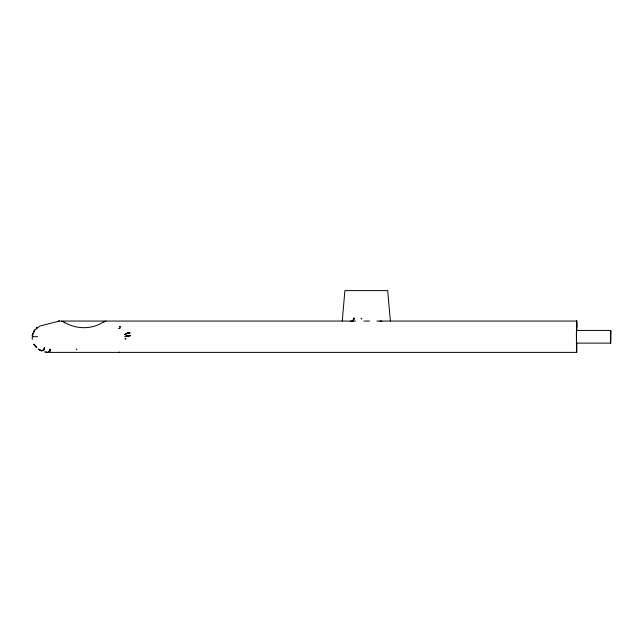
<?xml version="1.0" encoding="UTF-8"?>
<svg xmlns="http://www.w3.org/2000/svg" width="643" height="643" viewBox="0 0 643 643"><rect width="100%" height="100%" fill="white"/><g stroke="black" fill="none" stroke-linecap="round" stroke-linejoin="round"><path stroke-width="0.96" d="M576.401 338.001L576.538 330.422L610.762 330.422L610.85 335.357M576.401 335.879L576.538 321.058M32.15 337.382L33.01 336.554M610.762 330.422L610.464 343.121M376.886 321.058L576.795 321.058L576.683 327.633L576.546 321.114M33.388 336.691L37.591 336.675M125.096 338.628L125.779 338.941L125.096 338.628L125.795 338.523M576.843 343.121L576.843 352.388L48.619 352.388L44.359 351.874M342.269 320.986L344.897 290.612L387.689 290.612L390.381 320.986M64.348 322.424L64.477 322.899L63.922 322.039L61.503 321.122M130.007 332.865L127.346 333.058L124.597 334.601L127.451 333.347L129.99 333.05L127.346 333.058L124.597 334.601M32.528 334.416L32.238 335.943L34.392 330.438L32.263 335.75M130.593 335.678L124.999 336.321L130.674 335.63M44.56 347.509L42.719 350.531L44.52 348.836L44.56 347.509L44.52 348.836L43.089 350.676M353.843 319.426L353.433 319.073L353.771 319.659L353.087 320.142L353.843 319.426L353.345 319.458M32.721 333.797L34.24 330.671M381.934 321.162L379.973 321.058M130.561 335.461L125.023 336.474M64.356 322.304C76.26 329.417 92.166 329.73 103.716 321.717L103.989 322.199L104.391 321.436M35.18 329.449L34.762 329.98L39.834 326.049L59.269 321.058L58.272 321.307M103.716 321.717L105.926 321.106M352.533 320.841L353.256 320.616L352.324 320.97L352.862 320.945M119.542 352.139L119.011 352.187M350.62 321.17L351.874 321.058M353.73 319.78L353.232 319.812L353.61 320.061M60.691 321.058L355.507 321.058M363.906 321.058L369.596 321.058M45.862 352.107L47.445 352.348M41.707 350.99L38.331 349.053L41.321 350.821L38.829 349.438M36.313 347.3C37.897 349.35 29.514 338.724 36.707 347.718L34.023 344.27M32.166 338.001L32.319 339.4M576.482 352.388L576.45 337.366M576.795 321.058L576.908 329.98M576.538 330.422L576.57 333.613M576.458 339.367L576.482 343.121L610.818 343.121L610.85 336.313M76.589 349.173L76.589 349.663L76.589 349.173M50.403 349.245L49.463 349.575L50.403 349.245M353.521 318.245L353.996 318.647L353.521 318.245M119.124 328.235C118.666 329.232 119.172 327.303 119.928 328.541L119.124 328.235M354.245 318.237L354.213 318.647L354.245 318.237M361.704 318.799L361.181 318.719L361.704 318.799M50.315 350.282L49.246 350.612L50.315 350.282M50.025 351.199L48.836 351.48L50.025 351.199M119.678 326.628L120.506 327.054L119.678 326.628M36.78 327.922L36.305 328.388L37.471 327.391L36.78 327.922M59.445 321.058L58.601 321.339L59.445 321.058M125.473 326.797L125.473 326.797"/></g></svg>
